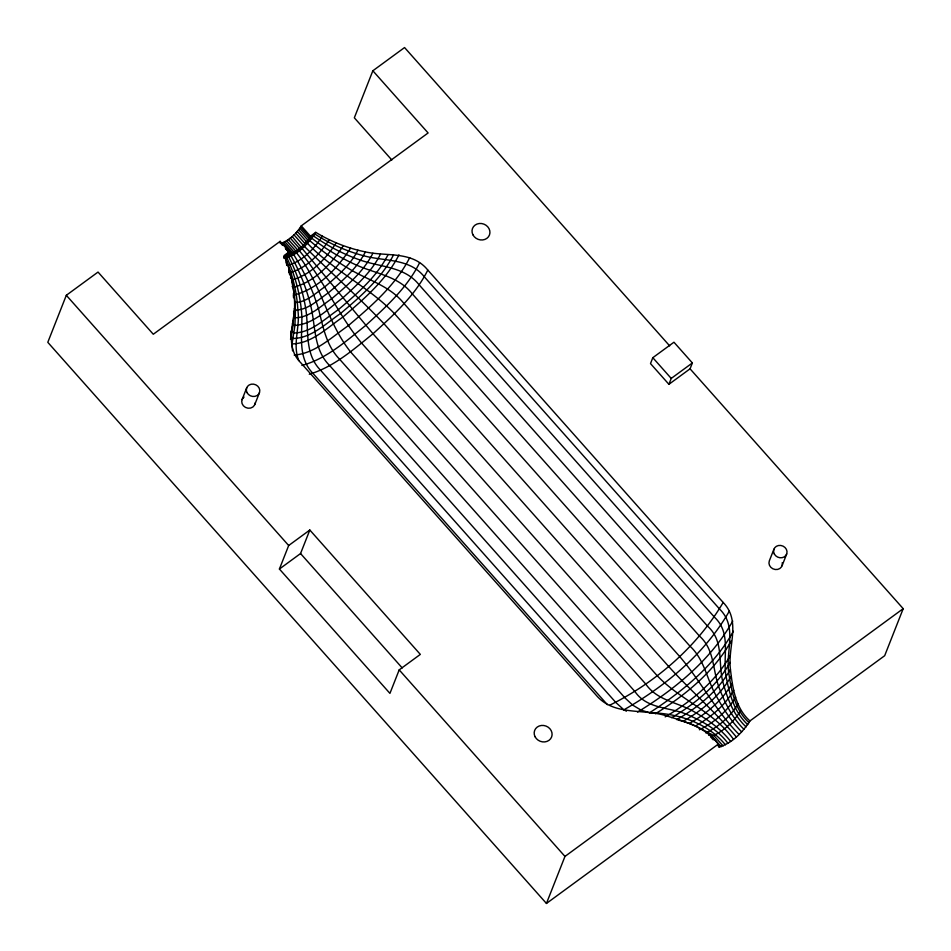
<?xml version="1.0" encoding="UTF-8"?>
<svg xmlns="http://www.w3.org/2000/svg" width="951" height="951" viewBox="0 0 951 951"><rect width="100%" height="100%" fill="white"/><g stroke="black" fill="none" stroke-linecap="round" stroke-linejoin="round"><path stroke-width="1.43" d="M289.342 251.706L284.052 255.581C291.636 272.854 295.416 291.826 294.453 310.692C292.349 328.44 286.156 348.446 300.956 362.961L596.325 695.347C614.215 716.258 643.328 708.293 666.841 715.96C685.457 721.75 706.331 727.563 718.231 744.169L718.611 747.022C731.818 743.718 742.707 732.175 749.935 720.941C735.373 708.126 732.579 687.632 730.439 669.385C727.456 646.787 741.495 621.324 723.164 602.447L427.795 270.06C412.199 250.707 386.641 256.711 365.386 251.896C347.876 248.306 331.019 241.661 315.768 232.353L310.478 236.228C305.663 243.718 298.4 251.421 289.603 253.608L289.342 251.706L280.129 241.352L153.289 334.253L98.036 272.069L66.32 295.297L47.8 342.324L546.445 903.45L884.68 655.703L903.2 608.676L690.057 368.822L692.376 362.949L673.95 342.217L652.814 357.695L650.496 363.579L668.91 384.311L690.057 368.822M294.014 311.417L293.241 323.922L290.542 339.412M372.899 253.239C363.555 271.558 347.448 285.336 332.018 298.459C320.879 306.02 309.61 317.527 295.404 317.753L293.871 316.421L293.645 311.143M292.456 324.172L292.884 321.295L293.241 323.922L294.929 325.385C313.878 324.255 328.511 308.386 343.061 297.663C357.112 284.801 371.889 271.522 380.448 254.179M393.5 254.916C381.41 278.643 360.536 296.486 340.565 313.485C326.122 323.269 311.536 338.176 293.146 338.473L291.161 336.749L290.744 333.67L292.884 324.434M292.539 350.812L292.028 343.917L294.929 325.385L295.464 310.121L294.346 294.917L291.588 279.974C310.383 275.279 325.884 258.85 336.178 242.85M279.974 242.885L280.129 241.352M288.819 271.974L289.104 269.05M290.519 277.835L291.03 275.909M293.55 314.044L294.156 311.809M290.744 333.67L291.909 329.331M708.65 735.159L709.018 733.803M242.077 399.598L246.701 387.842M669.67 345.879L404.555 47.55L372.851 70.778L354.331 117.805L391.824 159.994M254.809 404.496L259.433 392.739M279.416 569.031L288.676 545.517L309.824 530.028L420.33 654.395L399.194 669.884L389.934 693.386L279.416 569.031L300.552 553.541L309.824 530.028M668.91 384.311L671.228 378.427L692.376 362.949M546.445 903.45L564.965 856.423L718.231 744.169M773.948 549.155L769.311 560.912A6.823 6.11 21.5 0 0 775.22 569.506A6.823 6.11 21.5 0 0 782.281 562.623M782.043 565.809L786.679 554.053M282.958 245.382L281.116 243.313C289.473 240.175 296.629 233.423 301.265 225.862L428.105 132.962L372.851 70.778M315.768 232.353C308.54 243.599 297.639 255.141 284.444 258.434L283.826 257.899L289.187 253.251M322.377 236.181C314.27 248.805 302.038 261.763 287.214 265.472L286.524 264.865M329.189 239.688C320.059 253.893 306.281 268.491 289.603 272.652M343.311 245.655C331.733 263.641 314.305 282.126 293.17 287.404L292.183 286.536M350.562 248.104C337.593 268.277 318.05 288.997 294.346 294.917L293.241 293.954M357.933 250.196C350.36 265.044 337.308 276.218 324.802 286.857C315.756 292.979 306.626 302.311 295.119 302.501M365.386 251.896C356.958 268.432 342.419 280.866 328.511 292.706C318.442 299.529 308.279 309.919 295.464 310.121L294.085 308.92M388.008 254.749C376.691 276.967 357.148 293.669 338.449 309.586C324.933 318.751 311.262 332.719 294.049 332.981L292.195 331.376L291.802 328.487M398.968 254.88C386.082 280.165 363.853 299.173 342.562 317.289C327.18 327.726 311.631 343.608 292.028 343.917M409.726 257.626C395.64 285.264 371.342 306.044 348.066 325.848C331.602 337.26 315.007 353.487 294.192 355.08M419.557 262.809C407.23 287.773 385.963 306.888 365.719 325.432C346.235 341.005 326.49 358.848 301.895 365.457M427.795 270.06C415.254 295.464 393.607 314.912 373.006 333.765C353.534 349.445 333.742 367.038 309.301 374.219M723.164 602.447C697.142 646.728 655.524 682.663 609.615 705.25M729.227 611.279C705.167 653.42 665.688 686.028 623.892 709.803L615.998 702.67L320.63 370.284C303.714 353.308 309.325 329.034 305.58 307.827C302.68 290.305 296.997 273.258 288.973 257.412L292.623 252.93L283.41 242.564M732.722 621.098C710.968 659.732 674.984 689.273 637.539 712.085M733.411 631.226C714.284 665.676 682.271 691.591 649.616 712.727L641.14 710.183L632.736 705.143L624.997 697.927L329.628 365.541C313.248 349.29 315.732 325.753 310.608 305.188C306.388 288.082 299.755 271.617 291.22 256.223L294.121 252.146L284.908 241.78M731.236 640.986C713.892 671.858 685.148 695.395 655.358 713.773M730.332 655.465C715.437 681.653 690.961 701.862 665.165 716.864M730.178 662.407C716.792 685.968 694.789 704.132 671.632 717.672M730.439 669.385C718.16 690.878 698.034 707.508 676.708 719.634M731.129 676.363C720.145 695.597 702.123 710.48 683.044 721.333L677.98 719.978M732.234 683.317C722.427 700.471 706.367 713.749 689.344 723.426L683.044 721.333M733.744 690.248C725.031 705.499 710.742 717.304 695.609 725.91L689.344 723.426M735.67 697.107C727.36 711.205 714.094 722.712 699.389 729.762M738 703.895C730.618 716.412 718.837 726.635 705.773 732.9M740.722 710.575C733.768 721.916 723.033 732.044 710.492 736.752L713.262 739.854M284.444 258.434L289.603 253.608M283.695 256.936L289.092 252.609L285.419 248.473M749.935 720.941L903.2 608.676M649.616 712.727C677.278 713.084 707.508 722.724 725.399 744.811M695.609 725.91L713.939 735.634L723.14 745.988M623.892 709.803L626.424 711.17M709.517 735.004L712.026 736.407L721.227 746.773M652.814 357.695L671.228 378.427M749.091 722.641C735.004 710.159 731.331 690.604 728.751 672.809C725.47 651.316 737.691 626.899 719.788 609.27L424.419 276.896C409.346 257.923 384.323 261.537 363.508 255.712C346.295 251.135 329.854 243.753 314.924 234.065L309.919 237.37L300.706 227.004M747.795 724.65C734.303 712.465 729.488 694.064 726.148 676.839C722.32 656.63 731.818 633.437 714.581 617.306L419.213 284.931C404.793 266.53 380.721 267.255 360.595 260.194C343.905 254.428 328.083 246.202 313.616 236.074L309.051 238.701L299.838 228.335M301.265 225.862L310.478 236.228M746.071 726.897C733.245 714.95 727.146 697.891 722.701 681.344C718.029 662.585 723.961 640.867 707.722 626.305L412.354 293.918C398.564 276.242 375.907 273.71 356.768 265.222C340.803 258.09 325.777 248.936 311.904 238.321L307.91 240.199L298.697 229.845M743.991 729.322C731.83 717.506 724.424 701.874 718.528 686.194C712.668 669.017 714.284 649.117 699.389 635.981L404.032 303.595C390.754 286.762 370.01 280.747 352.12 270.619C337.13 262 323.031 251.884 309.824 240.746L306.519 241.816L297.306 231.45M741.614 731.842C730.059 720.038 721.381 705.808 713.749 691.246C706.284 675.792 703.146 658.187 689.867 646.05L394.499 313.675C368.596 286.56 333.254 270.797 307.435 243.254L304.926 243.492L295.725 233.126M738.998 734.386C715.687 710.956 700.863 681.023 679.418 656.214L384.049 323.827C358.289 296.534 329.498 271.629 303.191 245.192L293.978 234.826M292.135 236.478L373.006 333.765L668.375 666.152C690.26 690.426 715.211 711.752 736.24 736.859M290.257 238.047L299.47 248.413L299.244 250.636C323.566 279.166 337.712 314.579 361.701 343.18L657.07 675.567C679.846 699.781 713.476 711.384 733.411 739.212M288.379 239.486L297.592 249.851L296.439 252.788C320.76 282.471 326.799 322.175 350.479 351.787L645.848 684.161C656.808 699.948 675.911 702.111 691.674 710.361C706.153 718.552 720.299 728.109 730.606 741.364M286.584 240.734L295.797 251.1L293.74 254.666C304.07 271.522 312.57 289.532 318.395 308.433C323.007 326.348 326.05 345.498 339.685 359.312L635.042 691.698C647.155 709.077 668.719 707.009 686.265 714.13C701.862 720.894 717.577 729.322 727.907 743.254M282.126 243.087L291.339 253.453L287.059 258.185C295.713 276.658 300.801 296.771 301.883 317.147C302.085 336.416 297.877 357.992 312.962 373.386L607.356 704.667M285.716 248.496L290.328 253.679L285.526 258.529C292.742 274.875 296.926 292.504 297.901 310.335C300.302 327.132 292.183 344.357 298.792 360.524M279.891 242.255L282.649 245.358M717.862 745.037L719.705 747.117M300.552 553.541L402.19 667.911M66.32 295.297L288.676 545.517M399.194 669.884L564.965 856.423M285.823 261.953L287.214 265.472M290.59 276.313L291.256 278.75M288.652 270.762L289.77 275.005M293.348 295.19L293.55 297.687M255.153 402.939A6.823 6.11 21.5 0 1 245.441 407.385A6.823 6.11 21.5 0 1 244.015 397.078M535.08 736.752A9.094 8.143 21.5 0 0 550.581 738.808A9.094 8.143 21.5 0 0 543.758 725.494A9.094 8.143 21.5 0 0 535.08 736.752M472.92 234.79A9.094 8.143 21.5 0 0 488.422 236.847A9.094 8.143 21.5 0 0 481.586 223.533A9.094 8.143 21.5 0 0 472.92 234.79M774.269 553.91A6.823 6.11 21.5 0 0 785.895 555.443A6.823 6.11 21.5 0 0 780.771 545.458A6.823 6.11 21.5 0 0 774.269 553.91M247.022 392.597A6.823 6.11 21.5 0 0 258.648 394.142A6.823 6.11 21.5 0 0 253.537 384.145A6.823 6.11 21.5 0 0 247.022 392.597"/></g></svg>
